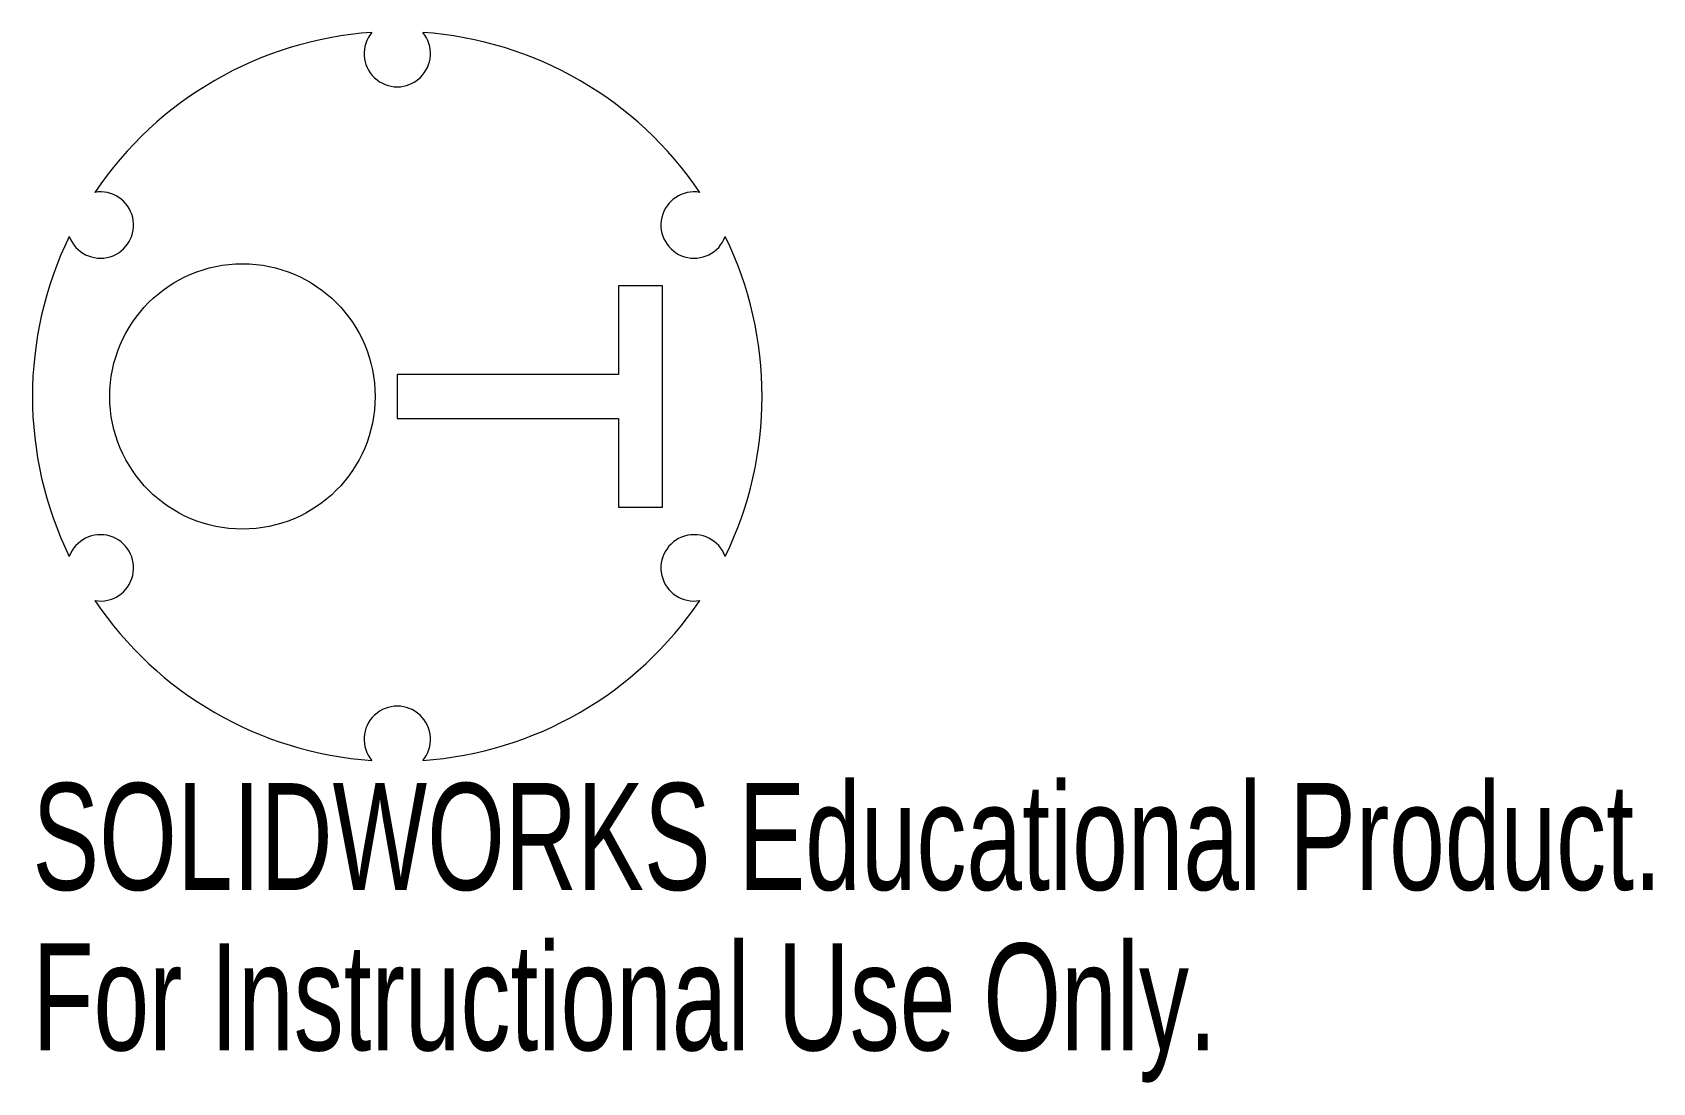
# Model space of a CAD drawing. Header units: millimetres. Extents: x -16.5 to 56.8, y -31 to 16.5.
import ezdxf

# ---------------------------------------------------------------- set-up
doc = ezdxf.new("R2010")
doc.units = ezdxf.units.MM
doc.styles.add('SLDTEXTSTYLE0', font='TXT', dxfattribs={"width": 0.7})

msp = doc.modelspace()

# ---------------------------------------------------------------- linework, layer by layer
at = {"color": 7, "linetype": 'Continuous', "lineweight": 15}
for p, q in [((10, 5), (10, 1)), ((12, 5), (10, 5)), ((12, -5), (12, 5)), ((0, 1), (0, -1)), ((10, 1), (0, 1)), ((0, -1), (10, -1)), ((10, -1), (10, -5)), ((10, -5), (12, -5))]:
    msp.add_line(p, q, dxfattribs=at)
msp.add_circle((-7, 0), 6, dxfattribs=at)
for centre, radius, start, end in [((0, 0), 16.5, 94.00644, 145.99356), ((0, 15.5), 1.5, 140.22421, 39.77579), ((0, 0), 16.5, 34.00644, 85.99356), ((-13.423, 7.75), 1.5, 200.22421, 99.77579), ((13.423, 7.75), 1.5, 80.22421, 339.77579), ((0, 0), 16.5, 154.00644, 205.99356), ((0, 0), 16.5, 334.00644, 25.99356), ((-13.423, -7.75), 1.5, 260.22421, 159.77579), ((13.423, -7.75), 1.5, 20.22421, 279.77579), ((0, 0), 16.5, 214.00644, 265.99356), ((0, 0), 16.5, 274.00644, 325.99356), ((0, -15.5), 1.5, 320.22421, 219.77579)]:
    msp.add_arc(centre, radius, start, end, dxfattribs=at)

# ---------------------------------------------------------------- texts
at = {"color": 7, "linetype": 'Continuous', "char_height": 4.83362, "attachment_point": 1, "style": 'SLDTEXTSTYLE0'}
for s, insert in [('SOLIDWORKS Educational Product.', (-16.5, -17.479)), ('For Instructional Use Only.', (-16.5, -24.73))]:
    msp.add_mtext(s, dxfattribs=dict(at, insert=insert))

doc.saveas('drawing.dxf')
